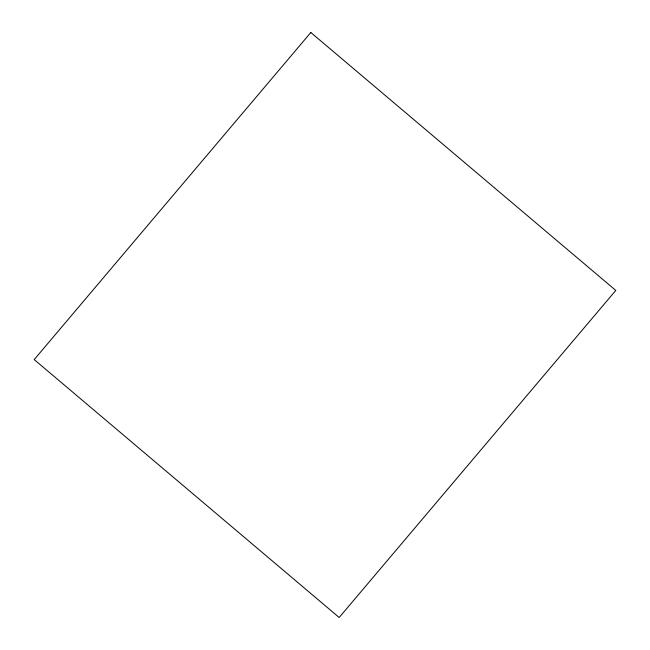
<?xml version="1.0" encoding="UTF-8"?>
<svg xmlns="http://www.w3.org/2000/svg" width="650" height="650" viewBox="0 0 650 650"><rect width="100%" height="100%" fill="white"/><g stroke="black" fill="none" stroke-linecap="round" stroke-linejoin="round"><path stroke-width="0.97" d="M310.822 32.5L34.206 359.58L339.178 617.5L615.794 290.42L310.822 32.5"/></g></svg>
